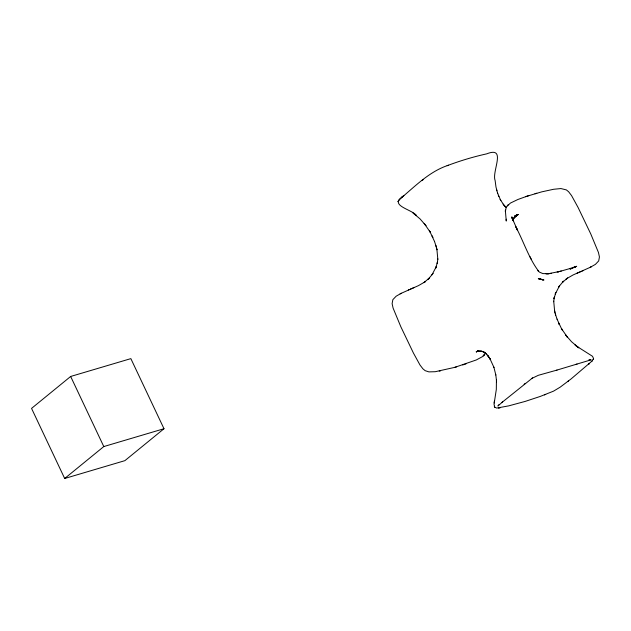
<?xml version="1.0" encoding="UTF-8"?>
<svg xmlns="http://www.w3.org/2000/svg" width="631" height="631" viewBox="0 0 631 631"><rect width="100%" height="100%" fill="white"/><g stroke="black" fill="none" stroke-linecap="round" stroke-linejoin="round"><path stroke-width="0.95" d="M505.407 210.115L505.368 211.527L506.283 207.086L510.376 203.095L517.854 199.506L526.798 196.28L541.706 191.863L553.6 189.276L560.92 188.559L566.378 189.907L568.602 191.729L571.568 195.602L578.13 207.567L590.75 233.904L598.448 252.471L599.434 256.951L598.701 260.926L595.404 264.373L590.285 267.299L591.428 266.755M437.827 259.42L436.92 249.521M553.718 301.168L554.625 311.067M505.392 210.778L506.243 221.063L506.37 219.217L506.267 219.967M496.542 381.984L496.431 380.083L496.313 389.461L494.041 404.282L494.751 407.232L496.747 408.076L508.704 405.867L525.181 401.411L540.27 396.426L553.561 391.133L560.154 387.174L571.158 378.876L591.925 361.145L593.574 358.589L592.517 356.294L576.332 346.009L575.093 344.999L578.793 347.839L571.536 341.726L565.581 334.895L567.364 337.175L561.456 328.593L557.031 319.12M437.851 258.884L437.212 263.513L437.543 261.826L435.721 268.136L436.337 266.542L432.014 274.785L432.992 273.357L432.598 273.957M553.695 301.705L554.341 297.075L554.01 298.763L555.824 292.445L555.217 294.046L559.531 285.804L558.561 287.231L558.956 286.632M494.136 402.988L494.365 401.158M593.574 358.589L593.29 359.504M512.538 220.471L513.713 218.231L513.334 218.87M512.877 219.698L513.271 218.949M498.9 404.676L497.914 406.025L502.702 401.829L501.921 402.468M485.271 353.502L482.344 356.712L476.302 359.962L454.777 367.36L435.256 371.706L428.922 371.888L425.176 370.681L422.944 368.859L419.978 364.986L413.415 353.013L400.803 326.684L393.105 308.117L392.111 303.637L392.853 299.662L396.142 296.215L401.261 293.289L400.117 293.833M512.924 219.485L515.503 216.275M432.432 274.185L428.638 278.736L427.928 279.423L429.19 278.176L423.929 282.57L425.444 281.497L424.742 282.002M559.113 286.403L562.915 281.852L563.625 281.166L562.355 282.412L567.624 278.019L566.102 279.091L566.804 278.587M592.517 360.522L591.531 361.555M507.261 205.674L508.152 204.736M514.415 217.419L518.146 214.469L516.765 215.274M514.975 216.827L514.423 217.356L517.507 214.769L514.999 216.78L517.507 214.808L516.213 215.715M589.307 363.614L588.526 364.316L588.92 363.961M502.173 402.262L532.611 377.882M524.132 384.342L525.339 383.34M70.656 376.462L31.55 408.399L64.685 478.487L124.883 460.654L163.989 428.725L130.854 358.629L70.656 376.462L103.792 446.559L64.685 478.487M448.444 165.219C429.814 171.285 415.703 185.703 401.064 198.063L403.816 195.571L401.844 197.337L402.239 196.975C389.209 205.785 412.461 209.516 416.46 215.589L413.928 213.594M515.59 216.212L516.852 215.234M422.076 180.403L423.283 179.48L422.928 179.756M567.766 381.487L568.626 380.832M424.647 282.073L418.487 285.614L401.008 293.407M566.898 278.516L573.066 274.966L590.545 267.181M478.487 350.568L476.492 351.759L478.038 350.931L477.336 351.309L482.526 351.428L483.322 351.743L480.932 351.049L484.237 352.256L483.543 351.83L486.146 353.746L484.726 352.548L487.724 355.545M531.602 378.521L538.353 375.295L557.031 370.074M518.09 214.532L516.276 215.345L517.759 214.777L517.089 215.029M571.023 268.711L570.172 269.129L572.554 268.017M517.333 214.934L518.004 214.611M572.301 268.136L573.216 267.718M572.98 267.836L576.624 266.353L569.832 268.601M476.216 351.822L478.251 351.112L477.288 351.333M517.223 214.974L517.893 214.69M414.528 287.381L410.418 289.093M577.026 273.207L581.135 271.496M408.36 289.968L409.385 289.542M583.194 270.62L582.168 271.046M545.736 394.399L544.411 394.888M447.134 165.701C460.031 160.818 473.274 156.827 486.73 153.846C507.04 145.793 491.565 171.514 495.122 180.505L495.982 187.013L497.693 193.512L497.551 193.078L500.454 199.853L503.885 205.138L503.104 204.089M573.39 267.497L575.448 266.787M516.939 215.092L515.054 215.636L516.568 215.242M525.536 196.698L528.825 195.626M466.009 363.882L462.728 364.963M556.7 370.16L591.129 359.82L588.944 359.662M575.377 364.608L577.057 364.071M570.629 268.356L559.508 271.511L561.282 271.038M103.792 446.559L163.989 428.725M536.776 193.22L534.985 193.741M454.777 367.36L456.568 366.848M550.902 273.412L551.368 273.341L548.197 273.775L560.099 271.354M557.181 272.087L558.916 271.661L558.348 271.803M514.825 215.66L515.701 215.463M439.255 371.083L440.541 370.839M516.552 228.248C524.038 242.683 529.606 259.956 539.292 272.04L542.849 273.578L548.639 273.72M547.093 273.846L547.511 273.838L546.012 273.878M412.753 212.75L420.009 218.862L425.972 225.693L424.182 223.413L430.097 231.995L434.522 241.468M506.212 207.52L503.483 204.594M538.417 271.291L537.793 270.628M504.934 206.305L505.439 206.858L504.626 205.974M487.274 355.008L489.94 358.668M488.836 357.012L487.66 355.45L490.303 359.323L489.293 357.659M490.003 358.826L494.002 367.51M500.856 200.579L500.194 199.38L500.454 199.853M531.412 259.546L530.001 256.699M494.278 406.277L494.751 407.232M516.718 228.611L515.906 226.821L517.365 230.023L512.49 218.823L512.553 219.88L512.277 218.089L513.287 220.803L512.49 218.823M498.876 196.564L498.34 195.279L498.522 195.72M557.063 319.207L555.209 313.497M434.491 241.381L436.344 247.092M512.262 218.113L512.506 218.847L512.072 217.206L512.648 220.132M511.836 216.812L512.506 218.847M493.852 367.076L495.832 374.995M555.674 315.106L554.57 310.799L554.949 312.479M435.871 245.483L436.983 249.789L436.605 248.109M496.605 189.828L496.494 189.418L496.865 190.791M495.761 374.593L496.431 380.083M398.082 201.636L398.264 201.084L398.082 201.636M514.368 217.474L513.855 218.113L514.368 217.474M484.561 354.583L483.393 355.852L484.561 354.583M399.431 199.641L399.029 200.066L400.022 199.033L399.431 199.641M477.919 351.033L476.35 351.798L477.919 351.033M576.584 266.345L574.518 267.134L576.624 266.353M500.209 407.658L498.569 407.934L500.209 407.658M480.286 351.017L479.426 350.994L480.223 351.025M542.897 279.856L538.298 278.579L543.961 280.006L538.622 278.713L542.897 279.856M562.189 329.847L561.456 328.593L562.189 329.847M430.097 231.995L429.356 230.741L430.105 232.019M559.374 324.634L558.727 323.246L559.374 324.634M432.819 237.335L432.172 235.955L432.795 237.311"/></g></svg>
